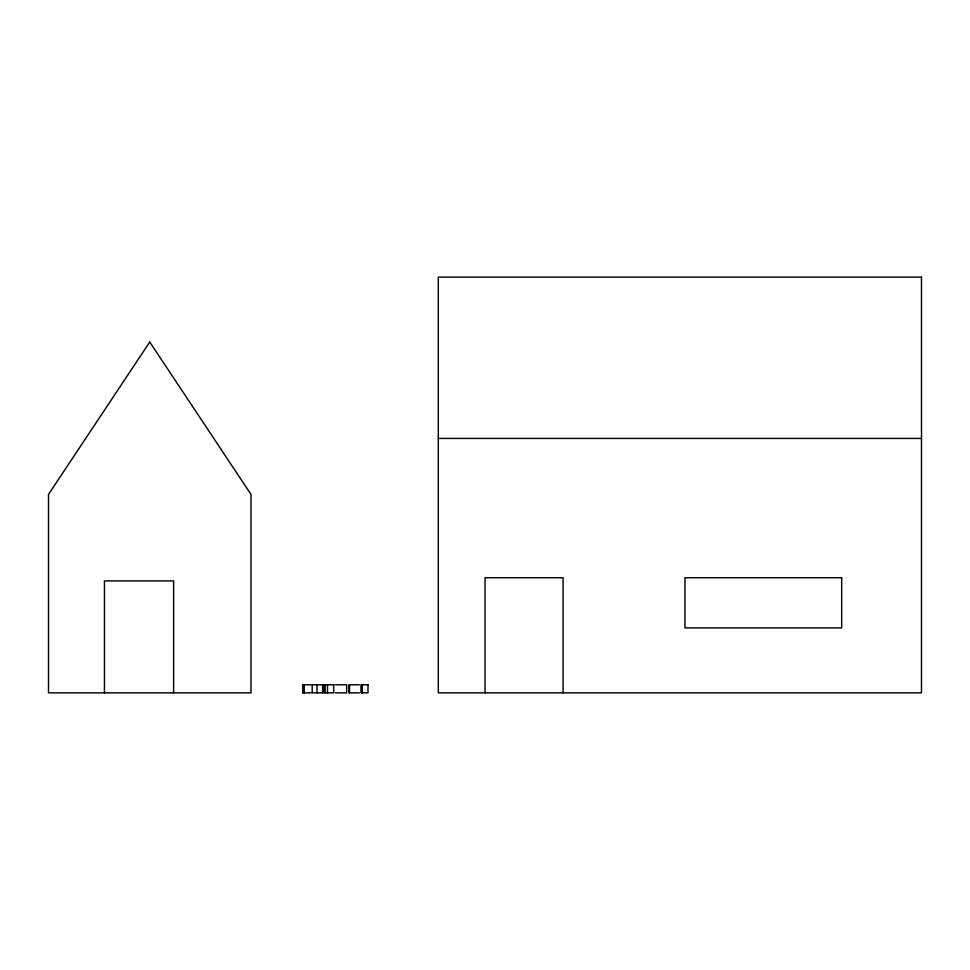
<?xml version="1.0" encoding="UTF-8"?>
<svg xmlns="http://www.w3.org/2000/svg" width="970" height="970" viewBox="0 0 970 970"><rect width="100%" height="100%" fill="white"/><g stroke="black" fill="none" stroke-linecap="round" stroke-linejoin="round"><path stroke-width="1.45" d="M438.282 438.416L921.5 438.416M311.018 684.759L302.822 684.759L302.822 692.859L311.018 692.859M335.39 684.759L346.69 684.759L346.69 692.859L335.39 692.859M359.409 684.759L348.97 684.759L348.97 692.859L359.409 692.859M563.097 692.859L563.097 577.72L485.036 577.72L485.036 692.859M362.356 684.759L362.356 692.859M361.555 684.759L361.555 692.859M349.576 684.759L349.576 692.859M327.484 684.759L327.484 692.859M324.95 684.759L324.95 692.859M322.561 684.759L322.561 692.859M316.996 684.759L316.996 692.859M303.889 684.759L303.889 692.859M303.792 684.759L303.792 692.859M302.955 684.759L302.955 692.859M173.63 692.859L173.63 580.921L104.445 580.921L104.445 692.859M149.744 342.022L48.5 494.421L48.5 692.859L251 692.859L251 494.421L149.744 342.022M921.5 277.141L438.282 277.141L438.282 692.859L921.5 692.859L921.5 277.141M841.669 577.72L684.965 577.72L684.965 627.905L841.669 627.905L841.669 577.72M323.18 684.759L312.195 684.759L312.195 692.859L323.18 692.859L323.18 684.759M333.704 684.759L324.429 684.759L324.429 692.859L333.704 692.859L333.704 684.759M368.006 684.759L361.119 684.759L361.119 692.859L368.006 692.859L368.006 684.759"/></g></svg>
